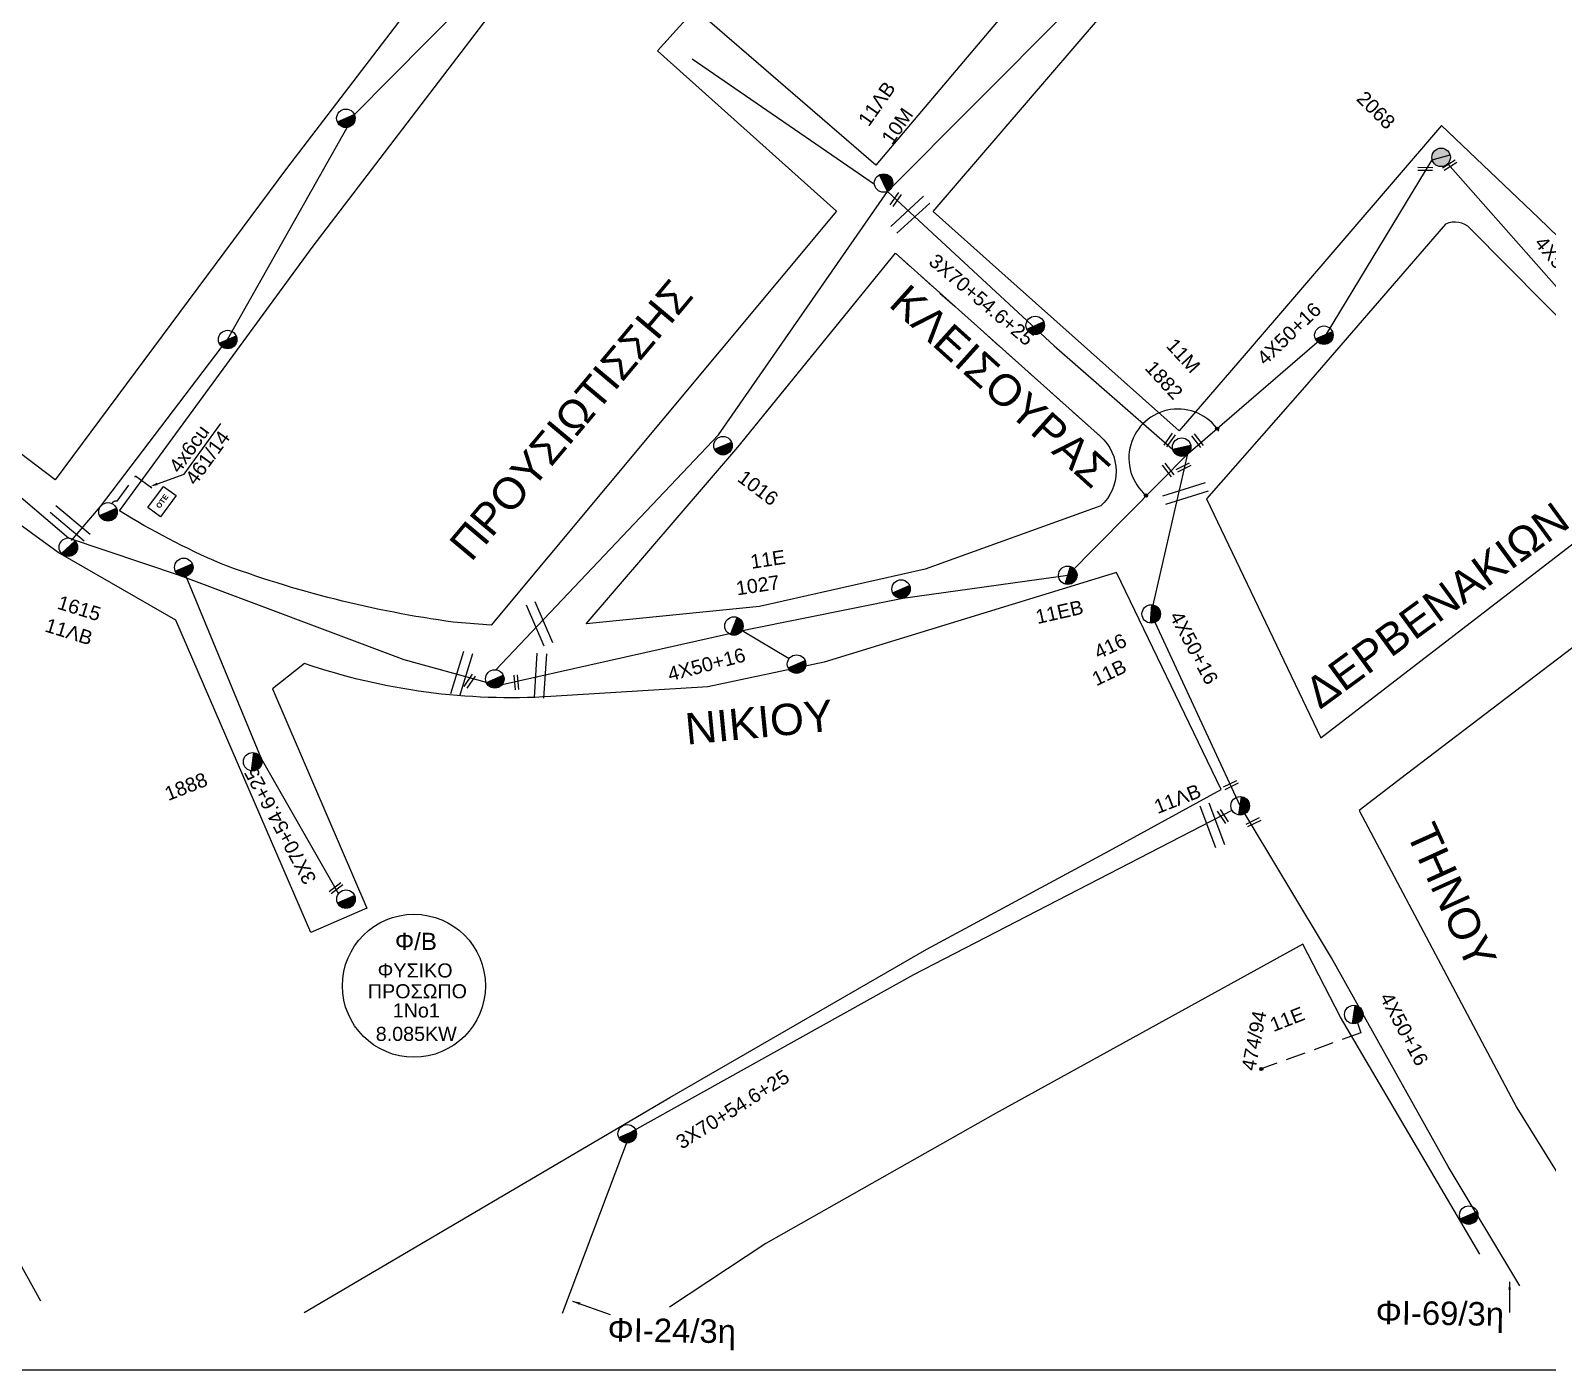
# Model space of a CAD drawing. Header units: millimetres. Extents: x 6950 to 9601, y 853 to 1951.
# Drawn here: x 7188.8 to 7382.5, y 898.1 to 1069.2 of the extents above; entities that cross this region are included whole.
import ezdxf
from ezdxf import colors
from ezdxf.entities.mleader import LeaderData, LeaderLine
from ezdxf.enums import TextEntityAlignment as Align
from ezdxf.math import Vec2, Vec3

# ---------------------------------------------------------------- set-up
doc = ezdxf.new("R2010")
doc.units = ezdxf.units.MM
doc.linetypes.add('DASHED', pattern=[19.05, 12.7, -6.35])
for name, color, linetype in [('Pillar OTE', 7, 'Continuous'), ('Άγνωστα', 7, 'Continuous'), ('Γυμνά εναέρια ΧΤ και ΦΟΠ (3Φ)   4x50+16AL', 7, 'Continuous'), ('Επιγραφές - Σχήματα', 7, 'Continuous'), ('Μηχανική τομή', 7, 'Continuous'), ('Στύλος Ξύλινος', 7, 'Continuous'), ('Στύλος Ξύλινος @ 1', 7, 'Continuous'), ('Στύλος ΦΜ', 7, 'Continuous'), ('Στύλος ΦΜ @ 1', 7, 'Continuous'), ('Συνδέσεις', 7, 'Continuous'), ('Συνεστραμμένα ΧΤ   3x70+54.6+25 AL', 7, 'SYN_LINE'), ('Τομή', 7, 'Continuous'), ('Υπόβαθρο ΔΕΗ', 7, 'Continuous'), ('Υπόγεια καλώδια Παροχών ΧΤ   4x50AL', 7, 'DASHED'), ('Υπόγεια καλώδια Παροχών ΧΤ   4x6', 7, 'DASHED')]:
    doc.layers.add(name, color=color, linetype=linetype)
doc.styles.add('ar', font='ARIAL.TTF')
doc.styles.add('arial', font='ARIAL.TTF')
doc.styles.get("Standard").update_dxf_attribs({"font": 'ARIAL.TTF'})
doc.linetypes.add('SYN_LINE', pattern='A,0.5,-0.0001,["/\\/\\/\\/",Standard,S=0.1,R=0,X=0,Y=-0.05],-0.25', length=0.7501)
doc.dimstyles.new('ISO-25', dxfattribs={"dimtxt": 2.5, "dimasz": 2.5, "dimexe": 1.25, "dimexo": 0.625, "dimtad": 1, "dimtxsty": 'Standard', "dimcen": 2.5, "dimadec": 0, "dimazin": 0, "dimtfac": 1, "dimtmove": 0, "dimatfit": 3, "dimfxl": 1, "dimarcsym": 0})

# ---------------------------------------------------------------- blocks, each defined once
blk = doc.blocks.new('ΤΟΜΗ')
at = {"layer": 'Τομή', "ltscale": 40}
for p, q in [((-5.68, 0), (5.68, 0)), ((5.68, -2.33), (-5.68, -2.33))]:
    blk.add_line(p, q, dxfattribs=at)
blk = doc.blocks.new('ΜΗΧΑΝΙΚΗ ΤΟΜΗ')
at = {"layer": 'Μηχανική τομή', "ltscale": 40}
for p, q in [((-1.89, 0.78), (1.89, 0.78)), ((1.89, 0), (-1.89, 0))]:
    blk.add_line(p, q, dxfattribs=at)
blk = doc.blocks.new('ΥΠΑΡΧΩΝ ΤΣΙΜΕΝΤΕΝΙΟΣ ΣΤΥΛΟΣ')
at = {"layer": 'Στύλος ΦΜ'}
blk.add_hatch(color=7, dxfattribs=at).paths.add_polyline_path([(-1.29, -2.28, 0.574793), (2.62, 0, 0.268822), (1.3, 2.27)])
at = {"layer": 'Στύλος ΦΜ', "color": 7}
blk.add_line((-1.29, -2.28), (1.3, 2.27), dxfattribs=at)
blk.add_circle((0, 0), 2.62, dxfattribs=at)
at = {"layer": 'Στύλος ΦΜ', "flags": 4}
for tag, p in [('ΑΡΙΘΜΟΣ', (-4.68, 8.05)), ('ΤΥΠΟΣ', (-4.91, 3.03))]:
    blk.add_attdef(tag, p, '', height=4, dxfattribs=at)
blk = doc.blocks.new('ΥΠΑΡΧΩΝ ΞΥΛΙΝΟΣ ΣΤΥΛΟΣ')
at = {"layer": 'Στύλος Ξύλινος'}
h = blk.add_hatch(color=7, dxfattribs=at)
h.paths.add_polyline_path([(-2.62, 0, 0.270008), (-1.29, -2.28), (1.3, 2.27, 0.576266)])
h.paths.add_polyline_path([(-1.29, -2.28, 0.574793), (2.62, 0, 0.268822), (1.3, 2.27)])
at = {"layer": 'Στύλος Ξύλινος', "color": 7}
blk.add_line((-1.29, -2.28), (1.3, 2.27), dxfattribs=at)
blk.add_circle((0, 0), 2.62, dxfattribs=at)
at = {"layer": 'Στύλος Ξύλινος', "flags": 4}
for tag, p in [('ΑΡΙΘΜΟΣ', (-4.91, 8.6)), ('ΤΥΠΟΣ', (-4.85, 3.39))]:
    blk.add_attdef(tag, p, '', height=4, dxfattribs=at)
blk = doc.blocks.new('_ΣΥΝΔΕΣΗ')
at = {"layer": 'Συνδέσεις', "linetype": 'SYN_LINE', "ltscale": 40}
blk.add_hatch(color=256, dxfattribs=at).paths.add_polyline_path([(0.5, -0.01, 1), (-0.5, -0.01, 1)])
at = {"layer": 'Συνδέσεις'}
blk.add_circle((0, -0.01), 0.5, dxfattribs=at)
blk = doc.blocks.new('PILLAR ΟΤΕ')
at = {"layer": 'Pillar OTE', "ltscale": 40}
blk.add_lwpolyline([(-3.31, 2.02), (3.39, 2.02), (3.39, -1.99), (-3.31, -1.99)], close=True, dxfattribs=at)
at = {"layer": 'Pillar OTE', "insert": (-1.81, 0.71), "char_height": 1.3575, "width": 109.961, "attachment_point": 1}
blk.add_mtext('{\\fArial|b1|i0|c161|p34;OTE}', dxfattribs=at)

msp = doc.modelspace()

# ---------------------------------------------------------------- linework, layer by layer
at = {"layer": 'Άγνωστα', "color": 85}
msp.add_lwpolyline([(7194.04, 1004.02), (7197.73, 1008.35), (7213.98, 1029.68), (7230.16, 1058.4), (7253.58, 1082.07), (7269.8, 1103.26), (7283.64, 1127.7)], dxfattribs=at)
at = {"layer": 'Άγνωστα', "color": 173}
for points in [[(7248.2, 987.51), (7276.63, 1017.52), (7298.23, 1048.6), (7320.94, 1071.4), (7334.85, 1086.1), (7351.32, 1104.53), (7360.8, 1123.8)], [(7256.73, 905.34), (7265.42, 928.4)]]:
    msp.add_lwpolyline(points, dxfattribs=at)
at = {"layer": 'Άγνωστα', "color": 1}
msp.add_lwpolyline([(7247.01, 985.87), (7236.53, 988.76), (7207.96, 999.49), (7193.67, 1004.33), (7193.67, 1004.33), (7158.36, 1034.39), (7120.22, 1063.41)], dxfattribs=at)
at = {"layer": 'Άγνωστα', "color": 30}
for points in [[(7249.03, 985.63), (7280.52, 992.71), (7300.19, 996.67), (7321.24, 999.58), (7336.61, 1015.11), (7354.29, 1030.38), (7367.78, 1052.62)], [(7298.23, 1048.6), (7319.51, 1028.89), (7334.63, 1015.67)]]:
    msp.add_lwpolyline(points, dxfattribs=at)
at = {"layer": 'Άγνωστα', "color": 2}
msp.add_lwpolyline([(7378.96, 908.84), (7369.82, 924.09), (7354.93, 950.72), (7343.26, 970.14), (7331.9, 994.64), (7336.57, 1015.07)], dxfattribs=at)
at = {"layer": 'Άγνωστα', "color": 2, "linetype": 'DASHED', "ltscale": 0.2}
msp.add_lwpolyline([(7358.25, 942.42), (7358.67, 941.15), (7345.93, 936.54)], dxfattribs=at)
at = {"layer": 'Γυμνά εναέρια ΧΤ και ΦΟΠ (3Φ)   4x50+16AL', "color": 30, "ltscale": 40}
msp.add_lwpolyline([(7369.75, 1052.11), (7388.13, 1031.32), (7402.4, 1016), (7412.51, 1003.66), (7426.61, 987.65), (7441.06, 968.74), (7455.33, 948.54), (7465.71, 934.16)], dxfattribs=at)
at = {"layer": 'Επιγραφές - Σχήματα'}
msp.add_lwpolyline([(6992.76, 898.14), (9488.75, 898.14), (9488.75, 1914.05), (6992.76, 1914.05)], close=True, dxfattribs=at)
at = {"layer": 'Επιγραφές - Σχήματα', "color": 202}
msp.add_circle((7237.76, 947.16), 9.13, dxfattribs=at)
at = {"layer": 'Επιγραφές - Σχήματα'}
msp.add_arc((7335.31, 1014.53), 6.27, 33.4462, 229.5252, dxfattribs=at)
at = {"layer": 'Συνεστραμμένα ΧΤ   3x70+54.6+25 AL', "color": 173, "linetype": 'SYN_LINE', "ltscale": 20}
for points in [[(7296.55, 1049.49), (7273.27, 1065.47)], [(7265.42, 928.4), (7265.44, 928.45), (7301.59, 948.58), (7342.21, 969.59)]]:
    msp.add_lwpolyline(points, dxfattribs=at)
at = {"layer": 'Συνεστραμμένα ΧΤ   3x70+54.6+25 AL', "color": 1, "linetype": 'SYN_LINE', "ltscale": 20}
msp.add_lwpolyline([(7208.66, 999.45), (7218.26, 976.19), (7228.14, 958.92)], dxfattribs=at)
at = {"layer": 'Συνεστραμμένα ΧΤ   3x70+54.6+25 AL', "color": 30, "linetype": 'SYN_LINE', "ltscale": 8}
msp.add_lwpolyline([(7279.65, 992.51), (7285.67, 988.94)], dxfattribs=at)
at = {"layer": 'Υπόβαθρο ΔΕΗ'}
for points in [[(7191.98, 1011.78), (7191.98, 1011.78), (7160.26, 1035.82), (7200.21, 1092.7), (7221.51, 1118.96, 0.177291), (7225.01, 1136.52, -0.145133), (7225.01, 1143.47), (7229.42, 1150.29), (7277, 1124.96), (7246.92, 1084.75), (7221.48, 1051.52), (7191.98, 1011.78)], [(7200.16, 1007.8), (7224.9, 1041.61), (7247.24, 1070.86), (7258.8, 1086.06), (7267.13, 1096.69), (7276.33, 1109.6), (7284.16, 1120.93), (7293.04, 1116.21), (7308.11, 1104.35), (7327.77, 1088.66), (7296.73, 1051.96), (7273.65, 1071.85), (7268.85, 1066.54), (7291.73, 1046.06), (7247.62, 993.2), (7242.77, 993.6, -0.055611), (7213.05, 1001.08, -0.035423), (7200.16, 1007.8, -4.331003)], [(7338.96, 1009.35), (7353.56, 978.83), (7400.91, 1015.28), (7372.63, 1043.85, 0.314104), (7369.48, 1044.43), (7351.45, 1023.59), (7338.96, 1009.35)], [(7259.76, 993.37), (7279.12, 1015.93), (7299.24, 1040.69), (7325.41, 1017.31, -0.444176), (7325.46, 1008.43), (7303.02, 1000.35), (7281.9, 995.6), (7259.76, 993.37)], [(7223.77, 905.45), (7270.42, 932.88), (7303.23, 951.82), (7326.51, 964.39), (7340.82, 972.24), (7327.47, 999.92), (7290.14, 988.5), (7275.29, 985.35), (7255.24, 984.09, -0.097921), (7223.81, 988.3), (7219.71, 985.07), (7231.77, 957.07), (7224.61, 953.98), (7207.36, 993.85), (7192.34, 1002.48), (7172.07, 1017.22), (7156.64, 1029.09), (7144.74, 1012.31, -0.044561), (7131.3, 996.55), (7156.19, 959.69), (7175.77, 930.76), (7186.3, 913.78), (7190.08, 906.95)]]:
    msp.add_lwpolyline(points, format="xyb", dxfattribs=at)
for points in [[(7304.05, 1046.04), (7336.97, 1084.38), (7359.21, 1111.13), (7365.63, 1119.28), (7402.01, 1093.98), (7441.2, 1066.23), (7443.93, 1063.82), (7415.35, 1030.85), (7406.74, 1020.68), (7381.35, 1045.2), (7368.97, 1057), (7344.01, 1027.94), (7335.45, 1018), (7312.45, 1038.52), (7304.05, 1046.04)], [(7485.6, 904.25), (7451.14, 950.52), (7426.73, 983.34), (7413.45, 1001.02), (7408.57, 1007.75), (7364.48, 974.17), (7358.43, 969.56), (7378.59, 931.57), (7391.55, 910.67)], [(7373.84, 912.91), (7356.04, 943.16), (7351.23, 952.47), (7312.02, 930.86), (7282.7, 914.24), (7270.4, 906.14)]]:
    msp.add_lwpolyline(points, dxfattribs=at)
at = {"layer": 'Υπόγεια καλώδια Παροχών ΧΤ   4x6', "color": 7, "linetype": 'DASHED', "ltscale": 0.2}
msp.add_line((7299.24, 1040.69), (7325.41, 1017.31), dxfattribs=at)
at = {"layer": 'Υπόγεια καλώδια Παροχών ΧΤ   4x6', "color": 85, "linetype": 'DASHED', "ltscale": 0.2}
msp.add_lwpolyline([(7199.2, 1008.74, -0.360057), (7199.87, 1009.03), (7202.23, 1012.26), (7205.2, 1010.09)], format="xyb", dxfattribs=at)

# ---------------------------------------------------------------- block references
at = {"layer": 'Pillar OTE', "xscale": 0.5, "yscale": 0.5, "zscale": 0.5, "rotation": 54}
msp.add_blockref('PILLAR ΟΤΕ', (7205.59, 1008.96), dxfattribs=at)
at = {"layer": 'Μηχανική τομή'}
for p, xscale, yscale, zscale, rotation in [((7369.89, 1052.1), 0.5, 0.5, 0.5, 212.6225860824514), ((7366.88, 1051.27), 0.4999999999999997, 0.4999999999999997, 0.4999999999999997, 359.511440282408), ((7299.12, 1047.66), 0.5, 0.5, 0.5, 235.1383027284685), ((7334.07, 1016.96), 0.5, 0.5, 0.5, 235.1383027284685), ((7337.64, 1016.64), 0.4999999999999999, 0.4999999999999999, 0.4999999999999999, 307.9100731089443), ((7333.9, 1012.9), 0.4999999999999998, 0.4999999999999998, 0.4999999999999998, 307.9100731089443), ((7335.93, 1013.52), 0.5, 0.5, 0.5, 206.3800583452817), ((7244.72, 986.16), 0.5, 0.5, 0.5, 235.1383027284685), ((7250.65, 985.9), 0.4999999999999999, 0.4999999999999999, 0.4999999999999999, 275.6340701490558), ((7341.97, 972.97), 0.5, 0.5, 0.5, 206.3800583452817), ((7341.21, 968.87), 0.5, 0.5, 0.5, 124.0427767753249), ((7344.88, 968.21), 0.5, 0.5, 0.5, 206.3800583452817), ((7227.69, 959.77), 0.4999999999999999, 0.4999999999999999, 0.4999999999999999, 217.8879337186482)]:
    msp.add_blockref('ΜΗΧΑΝΙΚΗ ΤΟΜΗ', p, dxfattribs=dict(at, xscale=xscale, yscale=yscale, zscale=zscale, rotation=rotation))
at = {"layer": 'Στύλος Ξύλινος @ 1', "ltscale": 40}
ref = msp.add_blockref('ΥΠΑΡΧΩΝ ΞΥΛΙΝΟΣ ΣΤΥΛΟΣ', (7368.91, 1052.94), dxfattribs=dict(at, xscale=0.4499999999998181, yscale=0.4499999999998181, zscale=0.4499999999998181, rotation=315.2690749222503))
ref.add_attrib('ΤΥΠΟΣ', '2068', (7357.98, 1060.31), dxfattribs={"layer": 'Στύλος Ξύλινος', "height": 1.8, "rotation": 315.2691, "flags": 4})
at = {"layer": 'Στύλος ΦΜ @ 1', "ltscale": 40}
ref = msp.add_blockref('ΥΠΑΡΧΩΝ ΤΣΙΜΕΝΤΕΝΙΟΣ ΣΤΥΛΟΣ', (7297.72, 1049.66), dxfattribs=dict(at, xscale=0.4499999999998183, yscale=0.4499999999998183, zscale=0.4499999999998183, rotation=55.03380936855273))
ref.add_attrib('ΤΥΠΟΣ', '11ΛΒ', (7295.83, 1056.76), dxfattribs={"layer": 'Στύλος ΦΜ', "height": 1.8, "rotation": 55.0338, "flags": 4})
ref.add_attrib('ΑΡΙΘΜΟΣ', '10M', (7298.81, 1054.42), dxfattribs={"layer": 'Στύλος ΦΜ', "height": 1.8, "rotation": 55.0338, "flags": 4})
at = {"layer": 'Στύλος ΦΜ @ 1', "ltscale": 40, "xscale": 0.4499999999998183, "yscale": 0.4499999999998183, "zscale": 0.4499999999998183, "rotation": 323.0229810481194}
for p in [(7229.07, 1057.93), (7317.08, 1031.48), (7213.98, 1029.68), (7353.94, 1030.23), (7198.7, 1007.67), (7208.38, 1000.59), (7299.96, 997.82), (7248.09, 986.34), (7286.61, 988.23), (7229.09, 958.22), (7264.99, 928.26), (7372.43, 917.87)]:
    msp.add_blockref('ΥΠΑΡΧΩΝ ΤΣΙΜΕΝΤΕΝΙΟΣ ΣΤΥΛΟΣ', p, dxfattribs=at)
at = {"layer": 'Στύλος ΦΜ @ 1', "ltscale": 40}
ref = msp.add_blockref('ΥΠΑΡΧΩΝ ΤΣΙΜΕΝΤΕΝΙΟΣ ΣΤΥΛΟΣ', (7335.78, 1015.94), dxfattribs=dict(at, xscale=0.4499999999998183, yscale=0.4499999999998183, zscale=0.4499999999998183, rotation=312.5930858573015))
ref.add_attrib('ΤΥΠΟΣ', '11M', (7333.68, 1028.81), dxfattribs={"layer": 'Στύλος ΦΜ', "height": 1.8, "rotation": 312.5931, "flags": 4})
ref.add_attrib('ΑΡΙΘΜΟΣ', '1882', (7330.98, 1025.96), dxfattribs={"layer": 'Στύλος ΦΜ', "height": 1.8, "rotation": 312.5931, "flags": 4})
ref = msp.add_blockref('ΥΠΑΡΧΩΝ ΤΣΙΜΕΝΤΕΝΙΟΣ ΣΤΥΛΟΣ', (7277.22, 1016.13), dxfattribs=dict(at, xscale=0.4499999999998183, yscale=0.4499999999998183, zscale=0.4499999999998183, rotation=323.0229810481194))
ref.add_attrib('ΑΡΙΘΜΟΣ', '1016', (7278.93, 1011.7), dxfattribs={"layer": 'Στύλος ΦΜ', "height": 1.8, "rotation": 323.023, "flags": 4})
ref = msp.add_blockref('ΥΠΑΡΧΩΝ ΤΣΙΜΕΝΤΕΝΙΟΣ ΣΤΥΛΟΣ', (7193.64, 1003.16), dxfattribs=dict(at, xscale=0.4499999999998184, yscale=0.4499999999998184, zscale=0.4499999999998184, rotation=342.8204705148719))
ref.add_attrib('ΤΥΠΟΣ', '11ΛΒ', (7190.52, 992.43), dxfattribs={"layer": 'Στύλος ΦΜ', "height": 1.8, "rotation": 342.8205, "flags": 4})
ref.add_attrib('ΑΡΙΘΜΟΣ', '1615', (7192.1, 995.34), dxfattribs={"layer": 'Στύλος ΦΜ', "height": 1.8, "rotation": 342.8205, "flags": 4})
ref = msp.add_blockref('ΥΠΑΡΧΩΝ ΤΣΙΜΕΝΤΕΝΙΟΣ ΣΤΥΛΟΣ', (7278.62, 993.1), dxfattribs=dict(at, xscale=0.4499999999998183, yscale=0.4499999999998183, zscale=0.4499999999998183, rotation=8.66558755822418))
ref.add_attrib('ΤΥΠΟΣ', '11E', (7280.87, 1000.39), dxfattribs={"layer": 'Στύλος ΦΜ', "height": 1.8, "rotation": 8.6656, "flags": 4})
ref.add_attrib('ΑΡΙΘΜΟΣ', '1027', (7279.03, 997), dxfattribs={"layer": 'Στύλος ΦΜ', "height": 1.8, "rotation": 8.6656, "flags": 4})
ref = msp.add_blockref('ΥΠΑΡΧΩΝ ΤΣΙΜΕΝΤΕΝΙΟΣ ΣΤΥΛΟΣ', (7321.24, 999.58), dxfattribs=dict(at, xscale=0.4499999999998183, yscale=0.4499999999998183, zscale=0.4499999999998183, rotation=12.75888262520721))
ref.add_attrib('ΤΥΠΟΣ', '11EB', (7317.37, 993.34), dxfattribs={"layer": 'Στύλος ΦΜ', "height": 1.8, "rotation": 12.7589, "flags": 4})
ref = msp.add_blockref('ΥΠΑΡΧΩΝ ΤΣΙΜΕΝΤΕΝΙΟΣ ΣΤΥΛΟΣ', (7331.89, 994.64), dxfattribs=dict(at, xscale=0.4499999999998183, yscale=0.4499999999998183, zscale=0.4499999999998183, rotation=25.53288107547707))
ref.add_attrib('ΤΥΠΟΣ', '416', (7325.16, 988.81), dxfattribs={"layer": 'Στύλος ΦΜ', "height": 1.8, "rotation": 25.5329, "flags": 4})
ref.add_attrib('ΑΡΙΘΜΟΣ', '11B', (7324.89, 985.39), dxfattribs={"layer": 'Στύλος ΦΜ', "height": 1.8, "rotation": 25.5329, "flags": 4})
ref = msp.add_blockref('ΥΠΑΡΧΩΝ ΤΣΙΜΕΝΤΕΝΙΟΣ ΣΤΥΛΟΣ', (7217.17, 975.76), dxfattribs=dict(at, xscale=0.4499999999998183, yscale=0.4499999999998183, zscale=0.4499999999998183, rotation=21.5225261295748))
ref.add_attrib('ΤΥΠΟΣ', '1888', (7206.39, 970.74), dxfattribs={"layer": 'Στύλος ΦΜ', "height": 1.8, "rotation": 21.5225, "flags": 4})
ref = msp.add_blockref('ΥΠΑΡΧΩΝ ΤΣΙΜΕΝΤΕΝΙΟΣ ΣΤΥΛΟΣ', (7343.25, 970.14), dxfattribs=dict(at, xscale=0.4499999999998183, yscale=0.4499999999998183, zscale=0.4499999999998183, rotation=21.42236582399442))
ref.add_attrib('ΤΥΠΟΣ', '11ΛΒ', (7332.71, 969.08), dxfattribs={"layer": 'Στύλος ΦΜ', "height": 1.8, "rotation": 21.4224, "flags": 4})
ref = msp.add_blockref('ΥΠΑΡΧΩΝ ΤΣΙΜΕΝΤΕΝΙΟΣ ΣΤΥΛΟΣ', (7357.76, 943.49), dxfattribs=dict(at, xscale=0.4499999999998183, yscale=0.4499999999998183, zscale=0.4499999999998183, rotation=21.42236582399442))
ref.add_attrib('ΤΥΠΟΣ', '11E', (7347.5, 941.24), dxfattribs={"layer": 'Στύλος ΦΜ', "height": 1.8, "rotation": 21.4224, "flags": 4})
at = {"layer": 'Συνδέσεις', "xscale": 0.4, "yscale": 0.4, "zscale": 0.25}
for p in [(7340.32, 1018.31), (7331.24, 1009.76), (7345.95, 936.53)]:
    msp.add_blockref('_ΣΥΝΔΕΣΗ', p, dxfattribs=at)
at = {"layer": 'Τομή'}
for p, xscale, yscale, zscale, rotation in [((7301.53, 1045.19), 0.4999999999999994, 0.4999999999999994, 0.4999999999999994, 222.4588955866864), ((7336.44, 1009.46), 0.4999999999999993, 0.4999999999999993, 0.4999999999999993, 197.2190680146749), ((7193.49, 1005.76), 0.4999999999999994, 0.4999999999999994, 0.4999999999999994, 140.02060053409), ((7254.32, 993.61), 0.4999999999999994, 0.4999999999999994, 0.4999999999999994, 293.6017121638375), ((7244.41, 986.85), 0.4999999999999994, 0.4999999999999994, 0.4999999999999994, 252.9669231753191), ((7254.5, 986.73), 0.4999999999999994, 0.4999999999999994, 0.4999999999999994, 266.3667232930934), ((7340.24, 967.86), 0.4999999999999994, 0.4999999999999994, 0.4999999999999994, 290.6268472122312)]:
    msp.add_blockref('ΤΟΜΗ', p, dxfattribs=dict(at, xscale=xscale, yscale=yscale, zscale=zscale, rotation=rotation))

# ---------------------------------------------------------------- texts
at = {"ltscale": 40, "width": 94.4586, "attachment_point": 1, "style": 'arial'}
for s, insert, char_height, rotation in [('ΠΡΟΥΣΙΩΤΙΣΣΗΣ', (7242.01, 1003.74), 4, 50), ('ΚΛΕΙΣΟΥΡΑΣ', (7300.9, 1037), 4, 318), ('ΔEPBENAKIΩN', (7351.07, 985.6), 4, 36.1755), ('NIKIOY', (7272.21, 981.92), 4, 5.477), ('THNOY', (7368.03, 968.37), 4, 294.3886), ('ΦΙ-69/3η', (7360.57, 906.96), 3, 359.1724), ('ΦΙ-24/3η', (7262.51, 904.75), 3, 359.1724)]:
    msp.add_mtext(s, dxfattribs=dict(at, insert=insert, char_height=char_height, rotation=rotation))
at = {"layer": 'Άγνωστα', "ltscale": 40, "char_height": 1.8, "width": 34.5395, "attachment_point": 1, "style": 'arial'}
for s, insert, rotation in [('4X50+16', (7382.1, 1043.09), 310.0541), ('3X70+54.6+25', (7304.51, 1040.78), 319.8172), ('4X50+16', (7345.2, 1027.57), 43.8702), ('4X50+16', (7335.77, 995.22), 298.0605), ('4X50+16', (7269.99, 987.77), 14.7844), ('3X70+54.6+25', (7223.79, 959.89), 118.1572), ('4X50+16', (7362.6, 946.53), 298.0605), ('474/94', (7343.39, 936.56), 78.8923), ('3X70+54.6+25', (7270.99, 927.74), 32.3498)]:
    msp.add_mtext(s, dxfattribs=dict(at, insert=insert, rotation=rotation))
at = {"layer": 'Επιγραφές - Σχήματα', "color": 1, "style": 'ar'}
for s, height, p in [('Φ/Β', 2.2, (7238.02, 952.87)), ('ΦΥΣΙΚΟ ', 1.8, (7238.26, 949.12)), ('1No1', 1.8, (7238.06, 944)), ('8.085KW', 1.8, (7238.06, 941.02))]:
    msp.add_text(s, height=height, dxfattribs=at).set_placement(p, align=Align.MIDDLE)
at = {"layer": 'Επιγραφές - Σχήματα', "color": 1, "insert": (7231.88, 947.36), "char_height": 1.8, "width": 12.958, "attachment_point": 1}
msp.add_mtext('ΠΡΟΣΩΠΟ', dxfattribs=at)
at = {"layer": 'Υπόγεια καλώδια Παροχών ΧΤ   4x50AL', "color": 7, "ltscale": 0.2, "char_height": 1.8, "attachment_point": 1, "rotation": 54}
for s, insert in [('4x6cu', (7206.35, 1013.55)), ('461/14', (7208.42, 1012.01))]:
    msp.add_mtext_dynamic_manual_height_columns(s, width=1.8, gutter_width=12.5, heights=[0.118], dxfattribs=dict(at, insert=insert))

# ---------------------------------------------------------------- leaders
at = {"layer": 'Επιγραφές - Σχήματα', "ltscale": 40}
for points in [[(7377.65, 909.36), (7377.65, 905.42)], [(7258.01, 906.9), (7262.82, 905.19)]]:
    msp.add_leader(points, dimstyle='ISO-25', override={"dimasz": 1, "dimtad": 0}, dxfattribs=at)
at = {"layer": 'Υπόβαθρο ΔΕΗ'}
ml = msp.add_multileader_mtext('Standard', dxfattribs=at)
ml.set_content('', color=256)
ml.set_leader_properties()
ml.build(insert=Vec2(0, 0))
ml.multileader.update_dxf_attribs({"arrow_head_size": 1})
ctx = ml.context
ctx.base_point, ctx.arrow_head_size, ctx.plane_origin, ctx.plane_x_axis, ctx.plane_y_axis = Vec3(7213.13, 1018.94), 1, Vec3(7204.08, 1010.91), Vec3(0.587785, 0.809017), Vec3(-0.809017, 0.587785)
notes = []
notes.append((ctx, [(0, (1, 1, 0), (7208.42, 1012.47), (0.587785, 0.809017), 8, [(0, [(7204.08, 1010.91)], 0, [])])]))
ctx.mtext.insert, ctx.mtext.text_direction, ctx.mtext.rotation, ctx.mtext.flow_direction = Vec3(7212.68, 1021.74), Vec3(0.587785, 0.809017), 0.942478, 5
for ctx, leaders in notes:
    for number, flags, end, landing, length, lines in leaders:
        leader = LeaderData()
        leader.index, (leader.has_last_leader_line, leader.has_dogleg_vector, leader.attachment_direction) = number, flags
        leader.last_leader_point, leader.dogleg_vector, leader.dogleg_length = Vec3(end), Vec3(landing), length
        for number, points, colour, breaks in lines:
            line = LeaderLine()
            line.index, line.vertices, line.color, line.breaks = number, Vec3.list(points), colors.encode_raw_color(colour), breaks
            leader.lines.append(line)
        ctx.leaders.append(leader)

doc.saveas('drawing.dxf')
